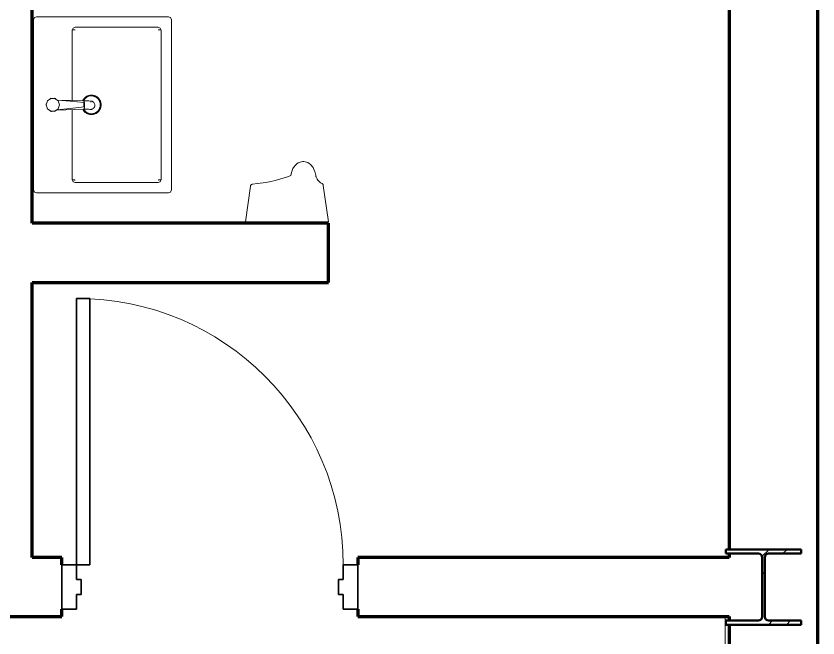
# Model space of a CAD drawing. Header units: millimetres. Extents: x -43239 to -23104, y -13901 to 9341.
# Drawn here: x -25868 to -23160, y -5466 to -3365 of the extents above; entities that cross this region are included whole.
import ezdxf

# ---------------------------------------------------------------- set-up
doc = ezdxf.new("R2010")
doc.units = ezdxf.units.MM
for name, color, linetype, lineweight in [('A-DETL', 90, 'Continuous', 9), ('A-DOOR', 31, 'Continuous', 18), ('A-DOOR-FRAM', 31, 'Continuous', 35), ('A-GENM', 13, 'Continuous', 9), ('A-WALL', 113, 'Continuous', 18), ('G-IMPT', 8, 'Continuous', 9), ('P-SANR-FIXT', 6, 'Continuous', 9), ('S-COLS', 52, 'Continuous', 9)]:
    doc.layers.add(name, color=color, linetype=linetype, lineweight=lineweight)

# ---------------------------------------------------------------- blocks, each defined once
blk = doc.blocks.new('Sanitary_Dryers__Hand_Hair__JohnsonSuisse_Windflow_Hand_Dryer_Stainless_Steel - Windflow Hand Dryer Stainless Steel-2275331-Comedor')
at = {"layer": 'P-SANR-FIXT'}
for p, q in [((155.5, 298), (151.4, 293.6)), ((159, 301.1), (155.5, 298)), ((162.6, 303.7), (159, 301.1)), ((166.1, 305.5), (162.6, 303.7)), ((169.9, 307), (166.1, 305.5)), ((174, 308), (169.9, 307)), ((178.3, 308.5), (174, 308)), ((182.7, 308.5), (178.3, 308.5)), ((187.2, 307.8), (182.7, 308.5)), ((191.5, 306.6), (187.2, 307.8)), ((195.6, 304.9), (191.5, 306.6)), ((199.9, 302.3), (195.6, 304.9)), ((203.6, 299.2), (199.9, 302.3)), ((206.2, 297), (203.6, 299.2)), ((140.4, 272.1), (137.7, 261.4)), ((141.1, 274.9), (140.4, 272.1)), ((145.5, 284.9), (141.1, 274.9)), ((147.1, 287.9), (145.5, 284.9)), ((149.1, 290.8), (147.1, 287.9)), ((151.4, 293.6), (149.1, 290.8)), ((207.2, 295.9), (206.2, 297)), ((211.3, 290.8), (207.2, 295.9)), ((213.3, 287.9), (211.3, 290.8)), ((214.8, 285), (213.3, 287.9)), ((219.4, 274.2), (214.8, 285)), ((220, 271.8), (219.4, 274.2)), ((222.3, 262.3), (220, 271.8)), ((85.4, 244.8), (66.2, 240.5)), ((104.4, 249.8), (85.4, 244.8)), ((123.1, 255.8), (104.4, 249.8)), ((130.1, 258.4), (123.1, 255.8)), ((137.7, 261.4), (130.1, 258.4)), ((223, 258.2), (222.3, 262.3)), ((224.1, 256.6), (223, 258.2)), ((224.7, 255.2), (224.1, 256.6)), ((225.6, 252.7), (224.7, 255.2)), ((227.4, 249), (225.6, 252.7)), ((229.6, 245.3), (227.4, 249)), ((232.3, 242), (229.6, 245.3)), ((1.7, 225.6), (-15, 104.6)), ((2.5, 227.5), (1.7, 225.6)), ((3.4, 228.9), (2.5, 227.5)), ((4.6, 230.2), (3.4, 228.9)), ((5.9, 231.2), (4.6, 230.2)), ((7.4, 232), (5.9, 231.2)), ((9.9, 232.7), (7.4, 232)), ((24.8, 233.9), (9.9, 232.7)), ((45.3, 236.7), (24.8, 233.9)), ((66.2, 240.5), (45.3, 236.7)), ((234.8, 239.6), (232.3, 242)), ((238.2, 237.1), (234.8, 239.6)), ((242.2, 235), (238.2, 237.1)), ((244.1, 233.9), (242.2, 235)), ((246, 232), (244.1, 233.9)), ((246.9, 230.5), (246, 232)), ((247.9, 228.2), (246.9, 230.5)), ((265, 104.6), (247.9, 228.2)), ((-15, 104.6), (-2.1, 104.6)), ((-2.1, 104.6), (-2.1, 100)), ((-2.1, 100), (-0.5, 100)), ((-0.5, 100), (-0.5, 104.6)), ((-0.5, 104.6), (14, 104.6)), ((14, 104.6), (14, 101.5)), ((14, 101.5), (16, 100)), ((16, 100), (39, 100)), ((39, 100), (234, 100)), ((234, 100), (236, 101.5)), ((236, 101.5), (236, 104.6)), ((236, 104.6), (250.5, 104.6)), ((250.5, 104.6), (250.5, 100)), ((250.5, 100), (252.1, 100)), ((252.1, 100), (252.1, 104.6)), ((252.1, 104.6), (265, 104.6))]:
    blk.add_line(p, q, dxfattribs=at)
blk = doc.blocks.new('DURAVIT_045260-Vero-Above-Counter-Bathroom-Sink - Default-2276209-Comedor')
at = {"layer": 'A-GENM'}
blk.add_line((-3.2, 23.4), (4.6, 23.5), dxfattribs=at)
at = {"layer": 'A-GENM', "flags": 128}
for points in [[(-6.8, 24.4), (-12.1, 71.2), (-17.1, 115.8)], [(16.3, 115), (12.4, 71.4), (8.2, 24.5)]]:
    blk.add_lwpolyline(points, dxfattribs=at)
at = {"layer": 'A-GENM'}
for centre, radius, start, end in [((0, 130), 23, 156.1891, 167.6081), ((0, 130), 23, 120.9765, 131.0313), ((0, 130), 23, 90.2005, 96.5988), ((0, 130), 23, 82.4319, 90.2005), ((0, 130), 23, 49.331, 59.4245), ((0, 130), 23, 13.7101, 23.3259), ((0, 130), 23, 193.7101, 203.3259), ((0, 130), 23, 336.1891, 347.6081), ((0, 0), 31.9, 118.5528, 178.1327), ((0, 0), 32.7, 123.7657, 125.7956), ((0, 0), 32.7, 62.5417, 65.4595), ((0, 0), 31.9, 0, 64.1222), ((0, 0), 32.7, 35.2523, 56.1543), ((0, 0), 32.7, 172.5909, 180), ((0, 0), 32.7, 156.3774, 171.7596), ((0, 0), 31.9, 180, 0), ((0, 0), 30, 120, 180), ((0, 0), 30, 180, 270), ((0, 0), 32.7, 152.7491, 155.0855), ((0, 0), 32.7, 126.3176, 143.0341), ((0, 0), 30, 144, 146.7922), ((0, 0), 30, 270, 360), ((0, 0), 30, 0, 63.3653), ((0, 0), 30, 33.2078, 36), ((0, 0), 32.7, 25.6103, 27.1951), ((0, 0), 32.7, 4.5168, 23.0721), ((0, 0), 32.7, 180, 183.8783), ((0, 0), 32.7, 185.336, 202.1473), ((0, 0), 32.7, 204.6258, 207.2671), ((0, 0), 32.7, 215.2523, 236.2901), ((0, 0), 30, 213.2078, 216), ((0, 0), 32.7, 303.8043, 324.7477), ((0, 0), 30, 324, 326.7922), ((0, 0), 32.7, 336.5019, 356.5086), ((0, 0), 32.7, 243.2954, 267.0709), ((0, 0), 32.7, 267.2117, 295.5717), ((0, 0), 32.7, 296.3845, 297.4731)]:
    blk.add_arc(centre, radius, start, end, dxfattribs=at)
for centre, major_axis, ratio, start_param, end_param in [((-3.3, 30.3), (-6.95, 0.87), 0.991538, 1.164675, 1.705775), ((-0.6, 26.1), (14, 0), 0.225587, 4.77027, 6.282796), ((4.5, 30.4), (-6.95, 0.87), 0.991538, 1.705775, 2.246874)]:
    blk.add_ellipse(centre, major_axis=major_axis, ratio=ratio, start_param=start_param, end_param=end_param, dxfattribs=at)
for points in [[(-252.7, 64.8), (-252.8, 64.7), (-253, 64.3), (-253.2, 63.4), (-253.4, 62.1), (-253.6, 60.6), (-253.7, 58.8), (-253.7, 57), (-253.8, 55.6), (-253.8, 55)], [(253.8, 55), (253.8, 55.6), (253.8, 57), (253.7, 58.8), (253.6, 60.6), (253.4, 62.1), (253.2, 63.4), (253, 64.3), (252.8, 64.7), (252.7, 64.8)], [(14.4, 29.4), (14.2, 29.6), (13.9, 29.7), (13.6, 29.8)], [(-31.7, 8.1), (-32.6, 4.6), (-32.9, 1), (-32.6, -2.7)], [(32.7, 0), (32.7, 0.5), (32.7, 1.1), (32.7, 1.6)], [(32.7, -1), (32.7, -0.7), (32.7, -0.3), (32.7, 0)], [(-31.8, -7.6), (-31.2, -10.4), (-30.2, -13.1), (-28.8, -15.6)], [(-25.5, -20.6), (-23.9, -22.5), (-22.2, -24.2), (-20.3, -25.7)], [(-15.2, -29.1), (-13.1, -30.2), (-10.8, -31.1), (-8.6, -31.7)], [(-2.3, -32.7), (-0.1, -32.9), (2, -32.8), (4.1, -32.6)], [(-253.8, -225), (-253.8, -225.6), (-253.7, -227), (-253.7, -228.8), (-253.6, -230.6), (-253.4, -232.1), (-253.2, -233.4), (-253, -234.3), (-252.8, -234.7), (-252.7, -234.8)], [(252.7, -234.8), (252.8, -234.7), (253, -234.3), (253.2, -233.4), (253.4, -232.1), (253.6, -230.6), (253.7, -228.8), (253.8, -227), (253.8, -225.6), (253.8, -225)]]:
    blk.add_open_spline(points, degree=3, dxfattribs=at)
for points, knots in [([(-32.7, 0), (-32.7, 4.3), (-31.5, 10.7), (-27.4, 18.3), (-23.3, 23.4), (-19, 26.9), (-16, 28.7), (-14.8, 29.3)], [0, 0, 0, 0, 0.125, 0.1875, 0.25, 0.3125, 0.3506078, 0.3506078, 0.3506078, 0.3506078]), ([(-14.9, 29.2), (-18, 27.6), (-24.4, 22.9), (-28.9, 16), (-30.5, 11.8)], [0.6629349, 0.6629349, 0.6629349, 0.6629349, 0.75, 0.8616084, 0.8616084, 0.8616084, 0.8616084]), ([(13.5, 29.9), (15.1, 29.2), (18.6, 27.2), (23.3, 23.3), (27.4, 18.4), (30.4, 12.6), (32.3, 6.4), (32.7, 2.1), (32.7, 0)], [0.6350542, 0.6350542, 0.6350542, 0.6350542, 0.6875, 0.75, 0.8125, 0.875, 0.9375, 1, 1, 1, 1]), ([(32.7, 0), (32.7, -4.3), (31.5, -10.7), (27.4, -18.3), (23.3, -23.3), (18.4, -27.4), (12.6, -30.5), (6.5, -32.4), (0, -33), (-6.4, -32.4), (-12.6, -30.5), (-18.3, -27.5), (-23.3, -23.4), (-27.4, -18.4), (-30.4, -12.6), (-32.3, -6.5), (-32.7, -2.2), (-32.7, 0)], [0, 0, 0, 0, 0.125, 0.1875, 0.25, 0.3125, 0.375, 0.4375, 0.5, 0.5625, 0.625, 0.6875, 0.75, 0.8125, 0.875, 0.9375, 1, 1, 1, 1]), ([(-1, -11.5), (-2.6, -11.5), (-5.9, -11), (-10.2, -8.7), (-13, -5.8), (-14.5, -2.9), (-15.2, -0.7), (-15.5, 1.6), (-15.4, 3.4), (-15.2, 4.4), (-15.2, 4.6)], [0, 0, 0, 0, 0.1111111, 0.2222222, 0.3333333, 0.3888889, 0.4444444, 0.5, 0.5555556, 0.57079, 0.57079, 0.57079, 0.57079]), ([(-14.5, 26.4), (-14.6, 26.2), (-14.7, 25.9), (-14.3, 25.3), (-13.5, 24.7), (-12.4, 24.2), (-10.8, 23.8), (-9, 23.4), (-6.9, 23.2), (-3.9, 23), (-1.4, 22.9), (0.2, 22.9)], [0.4444444, 0.4444444, 0.4444444, 0.4444444, 0.5, 0.5555556, 0.6111111, 0.6666667, 0.7222222, 0.7777778, 0.8333333, 0.8888889, 1, 1, 1, 1]), ([(0.8, 25.4), (-0.3, 25.4), (-2.6, 25.3), (-5.1, 25), (-6.5, 24.7), (-6.8, 24.5), (-6.8, 24.4)], [0, 0, 0, 0, 0.285714, 0.571429, 0.785714, 1, 1, 1, 1]), ([(8.2, 24.5), (8.2, 24.6), (7.7, 24.9), (5.8, 25.2), (3.3, 25.4), (1.6, 25.4), (0.8, 25.4)], [0, 0, 0, 0, 0.285714, 0.571429, 0.785714, 1, 1, 1, 1]), ([(24.5, 21.7), (23.6, 22.8), (22, 24.3), (20.4, 25.7), (19.8, 26.1)], [0.27055778, 0.27055778, 0.27055778, 0.27055778, 0.3125, 0.33259729, 0.33259729, 0.33259729, 0.33259729]), ([(31, 10.4), (30.6, 11.7), (29.7, 13.9), (28.5, 16.1), (28, 17)], [0.14617675, 0.14617675, 0.14617675, 0.14617675, 0.1875, 0.21633224, 0.21633224, 0.21633224, 0.21633224]), ([(21.4, -24.8), (22.2, -24.1), (23.5, -22.9), (24.6, -21.6), (25.1, -21)], [0.65572771, 0.65572771, 0.65572771, 0.65572771, 0.6875, 0.71138778, 0.71138778, 0.71138778, 0.71138778]), ([(29, -15.1), (29.5, -14.3), (30.3, -12.6), (30.9, -10.9), (31.1, -10)], [0.78372314, 0.78372314, 0.78372314, 0.78372314, 0.8125, 0.84217662, 0.84217662, 0.84217662, 0.84217662]), ([(10, -31.2), (11.4, -30.8), (13.3, -30), (15.2, -29.1), (15.7, -28.8)], [0.52012678, 0.52012678, 0.52012678, 0.52012678, 0.5625, 0.58327766, 0.58327766, 0.58327766, 0.58327766])]:
    blk.add_open_spline(points, degree=3, knots=knots, dxfattribs=at)
at = {"layer": 'G-IMPT'}
for p, q in [((287.5, 195), (-287.5, 195)), ((-297.5, 185), (-297.5, -260)), ((297.5, -260), (297.5, 185)), ((-18.1, 116.7), (-14.6, 26)), ((13.4, 26.1), (16.3, 114.7)), ((-262.5, -225), (-262.5, 55)), ((-252.5, 65), (-16.1, 65)), ((14.6, 65), (252.5, 65)), ((262.5, 55), (262.5, -225)), ((8.6, 0.8), (8.8, 1.8)), ((252.5, -235), (-252.5, -235)), ((-287.5, -270), (287.5, -270))]:
    blk.add_line(p, q, dxfattribs=at)
at = {"layer": 'G-IMPT', "flags": 128}
for points in [[(-287.5, 195), (-294.6, 192.1), (-297.5, 185)], [(297.5, 185), (294.6, 192.1), (287.5, 195)], [(-0.1, 152.5), (-13.3, 148.2), (-21.4, 136.9), (-21.4, 123), (-13.2, 111.8), (0.1, 107.5)], [(0.1, 107.5), (13.3, 111.8), (21.4, 123.1), (21.4, 137), (13.2, 148.2), (-0.1, 152.5)], [(-262.5, 55), (-259.6, 62.1), (-252.5, 65)], [(252.5, 65), (259.6, 62.1), (262.5, 55)], [(-15.3, 3.8), (-15.4, 1.5), (-15.1, -0.8), (-14.4, -3), (-13.3, -5.1), (-11.9, -6.9), (-10.2, -8.5), (-8.2, -9.9), (-4.6, -11.2), (-1, -11.6)], [(-14.6, 26.1), (-14.6, 18.5), (-14.7, 13.2), (-14.9, 9.8), (-15.1, 5.7), (-15.2, 4.4), (-15.3, 3.7)], [(12.4, -0.1), (12.9, 4.2), (13.1, 8.7), (13.3, 17), (13.4, 26.1)], [(-1, -11.6), (1.4, -11.4), (3.7, -10.8), (5.9, -9.8), (7.8, -8.4), (9.5, -6.8), (10.8, -4.9), (12, -2.2), (12.4, -0.1)], [(-252.5, -235), (-259.6, -232.1), (-262.5, -225)], [(262.5, -225), (259.6, -232.1), (252.5, -235)], [(-297.5, -260), (-294.6, -267.1), (-287.5, -270)], [(287.5, -270), (294.6, -267.1), (297.5, -260)]]:
    blk.add_lwpolyline(points, dxfattribs=at)
blk = doc.blocks.new('UC-Universal Column-Column - 254x254x73UC-V15-Comedor')
at = {"layer": 'S-COLS'}
h = blk.add_hatch(dxfattribs=at)
h.set_pattern_fill('FP1_11', color=256, style=0, pattern_type=2)
h.set_pattern_definition([(45, (23343.83, 5293.68), (-125.7236, 125.7236), []), (45, (23343.83, 5484.18), (-125.7236, 125.7236), [])])
h.paths.add_polyline_path([(127.3, -127.1), (127.3, -112.9), (17, -112.9), (8, -109.1), (4.3, -100.2), (4.3, 100.1), (8, 109.1), (17, 112.8), (127.3, 112.8), (127.3, 127), (-127.3, 127), (-127.3, 112.8), (-17, 112.8), (-7.9, 108.8), (-4.3, 100.1), (-4.3, -100.2), (-8, -109.1), (-17, -112.9), (-127.3, -112.9), (-127.3, -127.1)])
at = {"layer": 'S-COLS', "lineweight": 50}
for p, q in [((127.3, 127), (-127.3, 127)), ((-127.3, 127), (-127.3, 112.8)), ((-127.3, 112.8), (-17, 112.8)), ((17, 112.8), (127.3, 112.8)), ((127.3, 112.8), (127.3, 127)), ((-4.3, 100.1), (-4.3, -100.2)), ((4.3, -100.2), (4.3, 100.1)), ((-17, -112.9), (-127.3, -112.9)), ((-127.3, -112.9), (-127.3, -127.1)), ((-127.3, -127.1), (127.3, -127.1)), ((127.3, -112.9), (17, -112.9)), ((127.3, -127.1), (127.3, -112.9))]:
    blk.add_line(p, q, dxfattribs=at)
for centre, start, end in [((-17, 100.1), 0, 90), ((17, 100.1), 90, 180), ((-17, -100.2), 270, 0), ((17, -100.2), 180, 270)]:
    blk.add_arc(centre, 12.7, start, end, dxfattribs=at)
blk = doc.blocks.new('M_Door-Passage-Single-Flush - 900 x 2100mm-2871063-Comedor')
at = {"layer": 'A-DOOR', "lineweight": 35}
for p, q in [((405, -81.35), (450, -81.35)), ((405, -981.35), (405, -81.35)), ((450, -81.35), (450, -981.35)), ((450, -981.35), (405, -981.35))]:
    blk.add_line(p, q, dxfattribs=at)
at = {"layer": 'A-DOOR', "lineweight": 9}
blk.add_arc((450, -81.35), 900, 180, 270, dxfattribs=at)
at = {"layer": 'A-DOOR-FRAM'}
for p, q in [((-500, 68.65), (-450, 68.65)), ((-500, -81.35), (-500, 68.65)), ((-450, 68.65), (-450, 19.4375)), ((450, 68.65), (500, 68.65)), ((450, 19.4375), (450, 68.65)), ((500, 68.65), (500, -81.35)), ((-450, 19.4375), (-434.125, 19.4375)), ((-434.125, 19.4375), (-434.125, -31.5875)), ((434.125, 19.4375), (450, 19.4375)), ((434.125, -31.5875), (434.125, 19.4375)), ((-450, -31.5875), (-450, -81.35)), ((-434.125, -31.5875), (-450, -31.5875)), ((450, -31.5875), (434.125, -31.5875)), ((450, -81.35), (450, -31.5875)), ((-450, -81.35), (-500, -81.35)), ((500, -81.35), (450, -81.35))]:
    blk.add_line(p, q, dxfattribs=at)

msp = doc.modelspace()

# ---------------------------------------------------------------- linework, layer by layer
at = {"layer": 'A-DETL'}
msp.add_line((-23473.1, -5606.7), (-23473.1, -5393.7), dxfattribs=at)
at = {"layer": 'A-WALL', "lineweight": 70}
for p, q in [((-23160.1, -5556.7), (-23160.1, 1003.3)), ((-25813.1, -4065.2), (-25813.1, -666.7)), ((-23460.1, -666.7), (-23460.1, -5166.6)), ((-24813.1, -4065.2), (-25813.1, -4065.2)), ((-24813.1, -4265.2), (-24813.1, -4065.2)), ((-25813.1, -5193.7), (-25813.1, -4265.2)), ((-25813.1, -4265.2), (-24813.1, -4265.2)), ((-25713.1, -5193.7), (-25813.1, -5193.7)), ((-25713.1, -5218.7), (-25713.1, -5193.7)), ((-23460.1, -5193.7), (-24713.1, -5193.7)), ((-24713.1, -5193.7), (-24713.1, -5218.7)), ((-23460.1, -5180.8), (-23460.1, -5193.7)), ((-25713.1, -5393.7), (-25713.1, -5368.7)), ((-24713.1, -5368.7), (-24713.1, -5393.7)), ((-26113.1, -5393.7), (-25713.1, -5393.7)), ((-24713.1, -5393.7), (-23460.1, -5393.7)), ((-23460.1, -5393.7), (-23460.1, -5406.5)), ((-23460.1, -5420.7), (-23460.1, -5556.7))]:
    msp.add_line(p, q, dxfattribs=at)

# ---------------------------------------------------------------- block references
at = {"layer": 'A-DOOR-FRAM', "rotation": 180}
msp.add_blockref('M_Door-Passage-Single-Flush - 900 x 2100mm-2871063-Comedor', (-25213.1, -5300), dxfattribs=at)
at = {"layer": 'A-GENM', "rotation": 89.9999999999998}
msp.add_blockref('DURAVIT_045260-Vero-Above-Counter-Bathroom-Sink - Default-2276209-Comedor', (-25613.1, -3665.2), dxfattribs=at)
at = {"layer": 'P-SANR-FIXT'}
msp.add_blockref('Sanitary_Dryers__Hand_Hair__JohnsonSuisse_Windflow_Hand_Dryer_Stainless_Steel - Windflow Hand Dryer Stainless Steel-2275331-Comedor', (-25078.1, -4165.2), dxfattribs=at)
at = {"layer": 'S-COLS'}
msp.add_blockref('UC-Universal Column-Column - 254x254x73UC-V15-Comedor', (-23343.8, -5293.7), dxfattribs=at)

doc.saveas('drawing.dxf')
